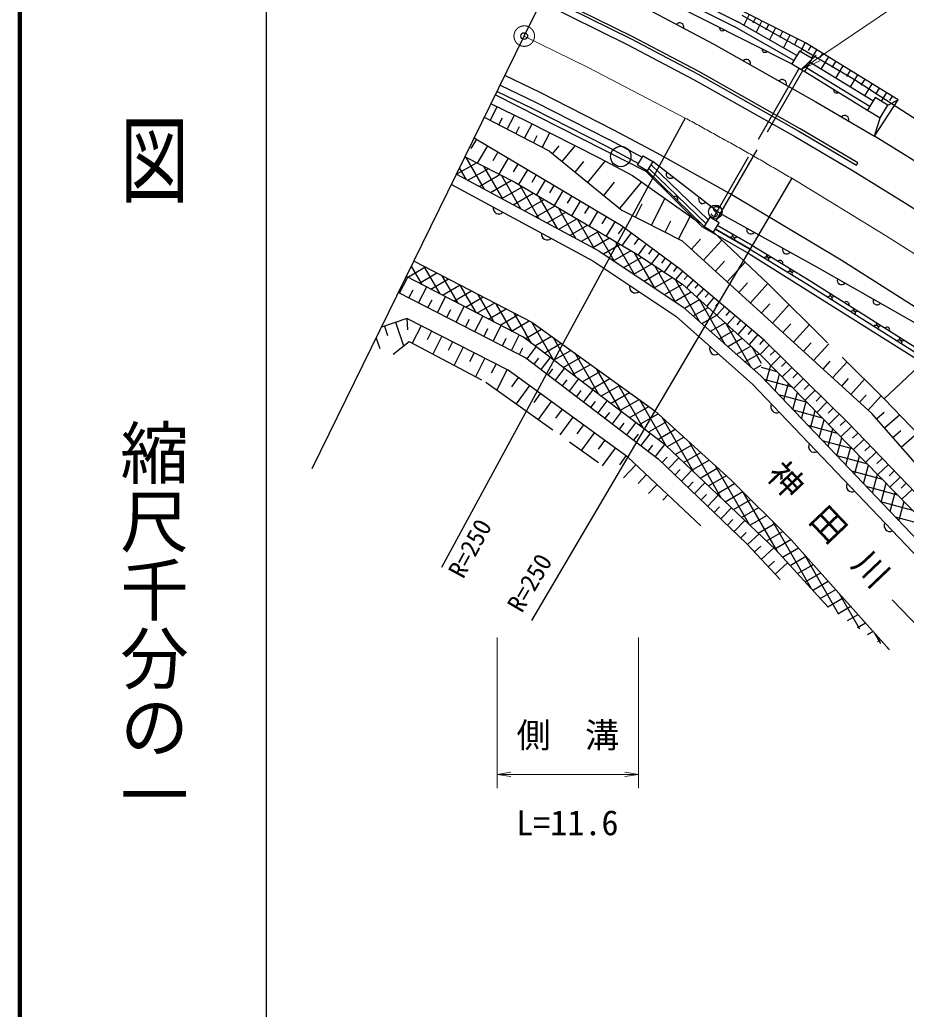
# Model space of a CAD drawing. Units: millimetres at full size, sheet at 1:1000; details may follow other scales. Extents: x 40000 to 680000, y 20000 to 380000.
# Drawn here: x 40000 to 104754, y 247836 to 320147 of the extents above; entities that cross this region are included whole.
import ezdxf
from ezdxf.enums import TextEntityAlignment as Align

# ---------------------------------------------------------------- set-up
doc = ezdxf.new("R2010")
doc.units = ezdxf.units.MM
doc.header["$LTSCALE"] = 1000
doc.header["$PDMODE"] = 32
doc.header["$PDSIZE"] = 500
doc.linetypes.add('CHAIN', pattern=[18.5, 12, -1.5, 3.5, -1.5])
doc.linetypes.add('DASHED', pattern=[7.5, 6, -1.5])
for name, color, linetype, lineweight in [('M-BGD', 7, 'Continuous', 25), ('M-BMK', 2, 'CHAIN', 13), ('M-BMK-OTRS', 5, 'Continuous', 25), ('M-BMK-ROW', 30, 'Continuous', 25), ('M-STR-HTXT', 7, 'Continuous', 13), ('M-STR-STRC', 7, 'Continuous', 25), ('M-TTL', 2, 'Continuous', 140), ('M-TTL-BAND', 7, 'Continuous', 25)]:
    doc.layers.add(name, color=color, linetype=linetype, lineweight=lineweight)
doc.layers.add('M-OTRS', color=6, linetype='Continuous')
doc.styles.add('@ＭＳ ゴシック', font='')
doc.styles.add('ＭＳ ゴシック', font='')
doc.styles.get('@ＭＳ ゴシック').set_extended_font_data('@MS Gothic')
doc.styles.get('ＭＳ ゴシック').set_extended_font_data('MS Gothic')

# ---------------------------------------------------------------- blocks, each defined once
blk = doc.blocks.new('open_arrow')
at = {"color": 0, "linetype": 'Continuous', "lineweight": -2}
blk.add_lwpolyline([(7.5, 1.25), (0, 0), (7.5, -1.25)], dxfattribs=at)

msp = doc.modelspace()

# ---------------------------------------------------------------- linework, layer by layer
at = {"layer": 'M-BGD'}
for p, q in [((80160, 325711), (92192, 319646)), ((80353, 326106), (92400, 320034)), ((79938, 325258), (96398, 316916)), ((97387, 318457), (86071, 324172)), ((78292, 321898), (84655, 318752)), ((85784, 320960), (90689, 318365)), ((93282, 320530), (92890, 319755)), ((96543, 317163), (92192, 319646)), ((96766, 317543), (92400, 320034)), ((93747, 320295), (93551, 319907)), ((94212, 320060), (93797, 319237)), ((94706, 319811), (94498, 319399)), ((95200, 319561), (94759, 318688)), ((95724, 319297), (95503, 318860)), ((96248, 319032), (95780, 318106)), ((84655, 318752), (89500, 316188)), ((90689, 318365), (98144, 314163)), ((96804, 318752), (96570, 318288)), ((97360, 318471), (97027, 317813)), ((104159, 314307), (97387, 318457)), ((97787, 318212), (97595, 317898)), ((96951, 317858), (96398, 316916)), ((97890, 317308), (96951, 317858)), ((98213, 317950), (97838, 317338)), ((98640, 317689), (98452, 317383)), ((96398, 316916), (97337, 316366)), ((97337, 316366), (97890, 317308)), ((102305, 314232), (97739, 317021)), ((99066, 317428), (98523, 316542)), ((99598, 317102), (99326, 316659)), ((100129, 316776), (99587, 315892)), ((89500, 316188), (96905, 312015)), ((97337, 316366), (101922, 313550)), ((102055, 313823), (97489, 316611)), ((100660, 316451), (100389, 316009)), ((101191, 316126), (100650, 315243)), ((101720, 315801), (101450, 315360)), ((102250, 315477), (101710, 314596)), ((74869, 314910), (77446, 313663)), ((102779, 315153), (102509, 314712)), ((103307, 314829), (102928, 314210)), ((103734, 314568), (103544, 314258)), ((98144, 314163), (102435, 311633)), ((102496, 314478), (101922, 313550)), ((102435, 311633), (104159, 314307)), ((103422, 313905), (102496, 314478)), ((102847, 312977), (103422, 313905)), ((103422, 313905), (104159, 314307)), ((74367, 312797), (74885, 313792)), ((75604, 312152), (76141, 313183)), ((77446, 313663), (82803, 310932)), ((101922, 313550), (102847, 312977)), ((88596, 312969), (70816, 280110)), ((78707, 310536), (73942, 313018)), ((74986, 312475), (75254, 312990)), ((76876, 311490), (77428, 312550)), ((102435, 311633), (102847, 312977)), ((76240, 311821), (76516, 312351)), ((77518, 311155), (77797, 311691)), ((78161, 310820), (78719, 311892)), ((96905, 312015), (101130, 309524)), ((73354, 311414), (72945, 310730)), ((78927, 310356), (79402, 310936)), ((79623, 309786), (80573, 310947)), ((74175, 310924), (73423, 309665)), ((74931, 310473), (74555, 309843)), ((78707, 310536), (84007, 306200)), ((82803, 310932), (85203, 309650)), ((71910, 308869), (73355, 309699)), ((73940, 307772), (72616, 310077)), ((75687, 310022), (74995, 308863)), ((76382, 309607), (76036, 309028)), ((80560, 309021), (81198, 309801)), ((81496, 308255), (82772, 309815)), ((82332, 310051), (84748, 308759)), ((85130, 309526), (85535, 310212)), ((85829, 309113), (85130, 309526)), ((85535, 310212), (86235, 309798)), ((86235, 309798), (85829, 309113)), ((91114, 306003), (86235, 309798)), ((101130, 309524), (101232, 309696)), ((72604, 308492), (72129, 309317)), ((72736, 308421), (74206, 309266)), ((73564, 307974), (75057, 308832)), ((75277, 307052), (73921, 309411)), ((77077, 309192), (76431, 308110)), ((77726, 308805), (77403, 308264)), ((85829, 309113), (89996, 305050)), ((74393, 307528), (75907, 308398)), ((76613, 306332), (75226, 308746)), ((96400, 308563), (77384, 276245)), ((78376, 308417), (77735, 307344)), ((82660, 307302), (83454, 308273)), ((83824, 306350), (85411, 308290)), ((75222, 307081), (76718, 307941)), ((76051, 306635), (77512, 307475)), ((77949, 305612), (76556, 308037)), ((79020, 308033), (78699, 307496)), ((79664, 307649), (79028, 306584)), ((76879, 306189), (78306, 307009)), ((79286, 304892), (77949, 307218)), ((80302, 307267), (79985, 306735)), ((80941, 306886), (80311, 305831)), ((84969, 305715), (85462, 306692)), ((86141, 305124), (87127, 307078)), ((77708, 305742), (79100, 306542)), ((78537, 305296), (79894, 306076)), ((80622, 304172), (79342, 306400)), ((81574, 306508), (81259, 305981)), ((82207, 306130), (81583, 305083)), ((98268, 302037), (91114, 306003)), ((79366, 304849), (80688, 305609)), ((81959, 303452), (80735, 305581)), ((82836, 305755), (82523, 305232)), ((83464, 305381), (82844, 304342)), ((87136, 304622), (87554, 305450)), ((88130, 304120), (88967, 305777)), ((90412, 305733), (89996, 305050)), ((91099, 305316), (90412, 305733)), ((90684, 304632), (91099, 305316)), ((80194, 304403), (81482, 305143)), ((81023, 303956), (82276, 304676)), ((83415, 302525), (82128, 304763)), ((84078, 304996), (83720, 304509)), ((84663, 304566), (83999, 303664)), ((89996, 305050), (90684, 304632)), ((93308, 303408), (90811, 304842)), ((93471, 303683), (90977, 305115)), ((81852, 303510), (83070, 304210)), ((82642, 303041), (83864, 303743)), ((84913, 301522), (83521, 303944)), ((85204, 304168), (84872, 303717)), ((85746, 303770), (85163, 302977)), ((89064, 303381), (89737, 304120)), ((89950, 302573), (91296, 304050)), ((83384, 302545), (84657, 303277)), ((86412, 300520), (84914, 303126)), ((86222, 303420), (85930, 303024)), ((86697, 303070), (86150, 302326)), ((84126, 302049), (85432, 302799)), ((84868, 301553), (86179, 302306)), ((87144, 302742), (86870, 302370)), ((87591, 302414), (87077, 301714)), ((90815, 301785), (91472, 302506)), ((91680, 300996), (92994, 302438)), ((68346, 301343), (69632, 302082)), ((69383, 300803), (68614, 302141)), ((69188, 300905), (70475, 301644)), ((70700, 300117), (69545, 302127)), ((85610, 301056), (86927, 301813)), ((87911, 299518), (86387, 302169)), ((88011, 302105), (87753, 301755)), ((88422, 301786), (87900, 301171)), ((106946, 297102), (98268, 302037)), ((67735, 300177), (68335, 301349)), ((70030, 300466), (71318, 301206)), ((72017, 299430), (70860, 301444)), ((86352, 300560), (87674, 301320)), ((87094, 300064), (88419, 300825)), ((89655, 298088), (87873, 301188)), ((88804, 301463), (88543, 301155)), ((89185, 301140), (88701, 300569)), ((89566, 300816), (89325, 300531)), ((92524, 300226), (93166, 300930)), ((93369, 299457), (94652, 300864)), ((68432, 299821), (68730, 300401)), ((69129, 299464), (69724, 300626)), ((70872, 300027), (72162, 300768)), ((71714, 299588), (73005, 300330)), ((73335, 298744), (72175, 300761)), ((87836, 299568), (89042, 300260)), ((89948, 300493), (89442, 299897)), ((90329, 300170), (90077, 299872)), ((69820, 299110), (70115, 299686)), ((70511, 298757), (71101, 299908)), ((72556, 299149), (73848, 299892)), ((73398, 298711), (74692, 299454)), ((74652, 298058), (73491, 300078)), ((75969, 297371), (74806, 299395)), ((88560, 299061), (89664, 299695)), ((91539, 296415), (89643, 299714)), ((90711, 299847), (90183, 299224)), ((91092, 299524), (90829, 299212)), ((94174, 298722), (94787, 299393)), ((71196, 298406), (71488, 298977)), ((71881, 298055), (72465, 299197)), ((74240, 298272), (75535, 299016)), ((76961, 297250), (76121, 298711)), ((89190, 298501), (90287, 299131)), ((91474, 299200), (90924, 298552)), ((91863, 298871), (91588, 298546)), ((94980, 297987), (96205, 299330)), ((67442, 298037), (68040, 296322)), ((68266, 298325), (68330, 297490)), ((72560, 297708), (72850, 298274)), ((73239, 297360), (73818, 298492)), ((75083, 297833), (76378, 298578)), ((75925, 297394), (77222, 298140)), ((79013, 295253), (77410, 298042)), ((89821, 297940), (90909, 298566)), ((90452, 297380), (91532, 298001)), ((93424, 294742), (91571, 297965)), ((92252, 298541), (91680, 297866)), ((92657, 298198), (92371, 297861)), ((95748, 297287), (96332, 297927)), ((66634, 297755), (66869, 297082)), ((69313, 297791), (68666, 296520)), ((70076, 297402), (69752, 296767)), ((73912, 297016), (74199, 297577)), ((74585, 296671), (75159, 297793)), ((76925, 296840), (78123, 297529)), ((77375, 296498), (76952, 297233)), ((91083, 296820), (92155, 297436)), ((93061, 297855), (92466, 297153)), ((93483, 297498), (93185, 297147)), ((96516, 296587), (97683, 297867)), ((66035, 296875), (66296, 296126)), ((70838, 297013), (70177, 295717)), ((71616, 296617), (71286, 295969)), ((75252, 296330), (75537, 296886)), ((75919, 295988), (76489, 297100)), ((76767, 296955), (76809, 296980)), ((77616, 296315), (78835, 297015)), ((78307, 295789), (79547, 296502)), ((80652, 294007), (78985, 296907)), ((91714, 296260), (92777, 296871)), ((93904, 297141), (93285, 296410)), ((94342, 296770), (94033, 296404)), ((97248, 295919), (97804, 296529)), ((72394, 296220), (71720, 294898)), ((73187, 295816), (72850, 295155)), ((76496, 295693), (76742, 296174)), ((77062, 295380), (77717, 296238)), ((78998, 295264), (80260, 295989)), ((82291, 292761), (80560, 295773)), ((92345, 295700), (93400, 296306)), ((94178, 295034), (93499, 296216)), ((94753, 296368), (94081, 295688)), ((95161, 295965), (94825, 295625)), ((97980, 295252), (99092, 296472)), ((73980, 295411), (73293, 294063)), ((77578, 294986), (77906, 295416)), ((78094, 294592), (78751, 295452)), ((79689, 294738), (80972, 295476)), ((92976, 295140), (94022, 295741)), ((95569, 295561), (94891, 294875)), ((95981, 295154), (95642, 294811)), ((98678, 294616), (99208, 295197)), ((99375, 293980), (100435, 295142)), ((106061, 295204), (103149, 292456)), ((74790, 294999), (74446, 294324)), ((75599, 294586), (74840, 293097)), ((78612, 294197), (78941, 294628)), ((79129, 293802), (79787, 294664)), ((80381, 294213), (81685, 294962)), ((81072, 293688), (82397, 294449)), ((83929, 291515), (82134, 294638)), ((93606, 294579), (94171, 294904)), ((94162, 294755), (95311, 294445)), ((94531, 293693), (94859, 294907)), ((96393, 294747), (95701, 294046)), ((96813, 294332), (96467, 293981)), ((76417, 294007), (75924, 293332)), ((79648, 293406), (79978, 293838)), ((80166, 293010), (80826, 293874)), ((81763, 293162), (83109, 293936)), ((94359, 293873), (96412, 293319)), ((95177, 293016), (95509, 294243)), ((97234, 293916), (96527, 293201)), ((100040, 293374), (100545, 293928)), ((100705, 292768), (101715, 293876)), ((77227, 293416), (76258, 292086)), ((80686, 292613), (81017, 293046)), ((81206, 292216), (81867, 293083)), ((82454, 292637), (83822, 293422)), ((83145, 292111), (84534, 292909)), ((85568, 290269), (83709, 293504)), ((95823, 292339), (96158, 293579)), ((96469, 291662), (96807, 292915)), ((97663, 293492), (97309, 293135)), ((98092, 293068), (97370, 292339)), ((78025, 292834), (77541, 292169)), ((78823, 292253), (77866, 290940)), ((81727, 291818), (82059, 292253)), ((82248, 291421), (82911, 292289)), ((83837, 291586), (85247, 292396)), ((87217, 289006), (85284, 292369)), ((95424, 292757), (97513, 292193)), ((97115, 290985), (97456, 292251)), ((98529, 292635), (98169, 292271)), ((98967, 292203), (98231, 291458)), ((101338, 292190), (101819, 292718)), ((101972, 291612), (102934, 292668)), ((79611, 291678), (79133, 291022)), ((82770, 291022), (83103, 291457)), ((83293, 290623), (83957, 291494)), ((84528, 291060), (85959, 291883)), ((96489, 291641), (98614, 291067)), ((97760, 290308), (98106, 291587)), ((99414, 291761), (99046, 291389)), ((102582, 290978), (103134, 291463)), ((80399, 291104), (79454, 289808)), ((84340, 289824), (85006, 290697)), ((85219, 290535), (86637, 291350)), ((85910, 290009), (87259, 290785)), ((89243, 287086), (86962, 291054)), ((98406, 289630), (98755, 290922)), ((99861, 291320), (99110, 290560)), ((100316, 290869), (99941, 290489)), ((103163, 290316), (104267, 291285)), ((81177, 290537), (80704, 289889)), ((81955, 289970), (81022, 288691)), ((83816, 290224), (84149, 290660)), ((86601, 289484), (87882, 290220)), ((97553, 290525), (99715, 289941)), ((99052, 288953), (99404, 290258)), ((100766, 290413), (99987, 289662)), ((103775, 289619), (104356, 290129)), ((82722, 289411), (82256, 288771)), ((84865, 289423), (85198, 289861)), ((85389, 289023), (86057, 289897)), ((87277, 288949), (88504, 289655)), ((91269, 285166), (88891, 289303)), ((98618, 289409), (100816, 288815)), ((99698, 288276), (100054, 289594)), ((101217, 289945), (100827, 289570)), ((101667, 289478), (100895, 288734)), ((104388, 288922), (105550, 289942)), ((83490, 288851), (82537, 287543)), ((85915, 288621), (86250, 289060)), ((86441, 288220), (87110, 289097)), ((87883, 288375), (89127, 289090)), ((88489, 287800), (89749, 288525)), ((100344, 287599), (100703, 288930)), ((102113, 289014), (101727, 288643)), ((102559, 288551), (101794, 287814)), ((84275, 288279), (83798, 287625)), ((86929, 287792), (87304, 288183)), ((87398, 287342), (88148, 288124)), ((89095, 287226), (90371, 287960)), ((99682, 288292), (101917, 287689)), ((100989, 286922), (101352, 288266)), ((103001, 288092), (102619, 287724)), ((84995, 287629), (84092, 286669)), ((87870, 286889), (88248, 287283)), ((88343, 286436), (89098, 287224)), ((89701, 286652), (90994, 287395)), ((93295, 283245), (90820, 287552)), ((100747, 287176), (103018, 286563)), ((101635, 286245), (102002, 287602)), ((103444, 287633), (102685, 286903)), ((103882, 287178), (103503, 286813)), ((85770, 286900), (85162, 286254)), ((88818, 285980), (89199, 286377)), ((90307, 286077), (91616, 286830)), ((102281, 285568), (102651, 286938)), ((104320, 286723), (103568, 286000)), ((86545, 286171), (85936, 285524)), ((89294, 285524), (90054, 286317)), ((90913, 285503), (92221, 286255)), ((91519, 284929), (92809, 285670)), ((95341, 281292), (92846, 285633)), ((101812, 286060), (104119, 285437)), ((102927, 284891), (103300, 286274)), ((104754, 286272), (104378, 285911)), ((105188, 285822), (104443, 285105)), ((87333, 285429), (86968, 285041)), ((89773, 285065), (90156, 285464)), ((90252, 284606), (91018, 285404)), ((92126, 284354), (93397, 285085)), ((102876, 284944), (105220, 284311)), ((103572, 284214), (103950, 285610)), ((104218, 283537), (104599, 284946)), ((90734, 284143), (91120, 284545)), ((91217, 283681), (91988, 284485)), ((92732, 283780), (93985, 284500)), ((91703, 283215), (92091, 283620)), ((92188, 282750), (92964, 283559)), ((93338, 283205), (94572, 283915)), ((97828, 278570), (95002, 283488)), ((103941, 283828), (106321, 283185)), ((93944, 282631), (95160, 283330)), ((94550, 282057), (95748, 282745)), ((92680, 282278), (93073, 282688)), ((93169, 281803), (94003, 282575)), ((95156, 281482), (96336, 282160)), ((93672, 281260), (94124, 281679)), ((94174, 280717), (95080, 281554)), ((95716, 280881), (96882, 281551)), ((94677, 280174), (95130, 280592)), ((96269, 280276), (97427, 280942)), ((99835, 276683), (97315, 281067)), ((95180, 279630), (96085, 280468)), ((96822, 279671), (97973, 280333)), ((97374, 279066), (98518, 279724)), ((97927, 278461), (99064, 279114)), ((98480, 277856), (99609, 278505)), ((99033, 277251), (100154, 277896)), ((101370, 275618), (99892, 278189)), ((103741, 277762), (107883, 273420)), ((99751, 276741), (100700, 277287)), ((100478, 276237), (101245, 276677)), ((101206, 275732), (101791, 276068)), ((101933, 275227), (102336, 275459)), ((102905, 274553), (102469, 275310)), ((102660, 274722), (102882, 274850)), ((103387, 274218), (103427, 274240))]:
    msp.add_line(p, q, dxfattribs=at)
at = {"layer": 'M-BGD', "linetype": 'DASHED'}
for p, q in [((96934, 316602), (90623, 305605)), ((90879, 305449), (97193, 316450)), ((75098, 315377), (77677, 314128)), ((74429, 314012), (77001, 312767)), ((77677, 314128), (83044, 311393)), ((77001, 312767), (82332, 310051)), ((83044, 311393), (85467, 310098)), ((90286, 305527), (86095, 309561)), ((90127, 305264), (85938, 309296)), ((84748, 308759), (89996, 305050)), ((103149, 292456), (108915, 286419))]:
    msp.add_line(p, q, dxfattribs=at)
at = {"layer": 'M-BGD'}
for points in [[(101232, 309696), (97005, 312188), (89596, 316364), (84746, 318930), (78380, 322078)], [(156593, 238879), (138236, 254167), (123234, 267766), (112233, 278506), (100533, 290655), (94373, 296744), (88277, 301909), (83949, 305091), (73201, 311505)], [(110918, 306302), (106276, 309257), (102435, 311633)], [(72524, 310123), (76161, 308269), (85123, 303004), (88406, 300837), (94210, 295571), (114667, 274649), (125029, 264667), (136494, 254188), (152312, 241241)], [(71909, 308866), (82311, 303262), (88453, 299155), (94125, 294119), (114022, 273258), (128946, 259248), (145391, 244980)], [(71534, 308102), (81873, 302533), (87932, 298481), (93534, 293507), (113423, 272655), (128376, 258617), (140796, 247841)], [(166190, 234388), (160125, 238141), (149394, 246526), (130848, 262615), (118247, 274589), (108035, 284768), (102240, 291368), (88408, 303979), (84007, 306200)], [(91048, 306382), (91029, 306418), (90998, 306445), (90949, 306468), (90875, 306488), (90807, 306489), (90744, 306467), (90699, 306422), (90681, 306367), (90674, 306330), (90680, 306277), (90707, 306241), (90929, 306018), (90946, 305967), (90949, 305901), (90929, 305845), (90899, 305803), (90854, 305769), (90773, 305768), (90662, 305797), (90616, 305818), (90576, 305852), (90547, 305899), (90528, 305963)], [(90818, 304838), (93307, 303408), (97504, 300850), (105943, 295519), (108936, 293566), (117190, 288008)], [(90977, 305115), (93470, 303684), (97672, 301122), (106116, 295788), (109113, 293833), (117368, 288273)], [(68798, 302515), (77410, 298042), (86399, 291566), (91924, 286550), (96346, 282150), (103546, 274108)], [(99062, 277219), (95238, 281404), (87166, 289055), (76788, 296944), (68249, 301394)], [(67669, 300211), (76967, 295452), (86644, 288065), (93120, 281857), (95538, 279243)], [(89747, 283155), (84408, 288182), (75677, 294546), (68266, 298325), (66431, 297684)]]:
    msp.add_lwpolyline(points, dxfattribs=at)
at = {"layer": 'M-BGD', "linetype": 'DASHED'}
for points in [[(90684, 304632), (94753, 300768), (103149, 292456)], [(67282, 295716), (68438, 296641), (74045, 293663), (82271, 287801)]]:
    msp.add_lwpolyline(points, dxfattribs=at)
at = {"layer": 'M-BGD'}
for centre, radius in [((83902, 310157), 746), ((90814, 306111), 498)]:
    msp.add_circle(centre, radius, dxfattribs=at)
for centre, radius, start, end in [((88211, 319614), 305, 342.50884, 141.73112), ((91317, 319557), 208, 169.38557, 316.86516), ((94439, 317975), 208, 169.38557, 316.86516), ((93083, 316953), 305, 340.98086, 140.20314), ((95696, 315480), 305, 340.98086, 140.20314), ((99660, 315007), 208, 164.69647, 312.17606), ((100261, 312851), 305, 339.85821, 139.08049), ((87524, 308865), 305, 152.51294, 311.73523), ((87872, 307039), 208, 331.98405, 119.46364), ((89892, 307023), 305, 152.51294, 311.73523), ((74998, 306369), 417, 167.95017, 315.42976), ((78520, 304472), 417, 167.95017, 315.42976), ((92253, 304450), 208, 166.38906, 313.86865), ((93406, 304795), 305, 161.38127, 320.60356), ((92033, 304072), 208, 346.38906, 133.86865), ((94748, 302973), 208, 164.89956, 312.37915), ((96029, 303341), 305, 161.38127, 320.60356), ((94521, 302600), 208, 344.89956, 132.37915), ((95541, 302353), 208, 344.89956, 132.37915), ((96229, 301559), 208, 344.89956, 132.37915), ((96455, 301932), 208, 164.89956, 312.37915), ((100026, 301100), 305, 160.76433, 319.98661), ((84967, 300604), 417, 162.48844, 309.96803), ((99389, 300107), 208, 163.97748, 311.45708), ((99156, 299737), 208, 343.97748, 131.45708), ((100384, 299340), 208, 343.97748, 131.45708), ((102634, 299617), 305, 160.76433, 319.98661), ((100847, 298669), 208, 343.97748, 131.45708), ((101080, 299038), 208, 163.97748, 311.45708), ((102771, 297970), 208, 163.97748, 311.45708), ((102538, 297601), 208, 343.97748, 131.45708), ((103343, 297471), 208, 343.97748, 131.45708), ((104229, 296533), 208, 343.97748, 131.45708), ((104462, 296902), 208, 163.97748, 311.45708), ((90810, 296081), 417, 154.65797, 302.13756), ((95281, 291845), 417, 149.90539, 297.38498), ((98041, 288950), 417, 149.90539, 297.38498), ((100802, 286056), 417, 149.90539, 297.38498), ((103563, 283161), 417, 149.90539, 297.38498)]:
    msp.add_arc(centre, radius, start, end, dxfattribs=at)
at = {"layer": 'M-BMK'}
for p, q in [((76848, 318950), (81511, 316666)), ((81511, 316666), (88596, 312969)), ((96400, 308563), (103247, 304394)), ((103247, 304394), (109977, 300058))]:
    msp.add_line(p, q, dxfattribs=at)
msp.add_circle((76850, 318955), 750, dxfattribs=at)
msp.add_arc((-30379, 93094), 250000, 59.52813, 61.58209, dxfattribs=at)
at = {"layer": 'M-BMK-OTRS'}
for p, q in [((76850, 318955), (92333, 350562)), ((61368, 287347), (76850, 318955))]:
    msp.add_line(p, q, dxfattribs=at)
at = {"layer": 'M-BMK-ROW'}
for p, q in [((92735, 320490), (97176, 318006)), ((97176, 318006), (100904, 315826)), ((100904, 315826), (114485, 307043)), ((74750, 314666), (85736, 309088)), ((85736, 309088), (89825, 305045)), ((89825, 305045), (93258, 303061)), ((93258, 303061), (106175, 294966))]:
    msp.add_line(p, q, dxfattribs=at)
at = {"layer": 'M-OTRS'}
msp.add_point((76850, 318955), dxfattribs=at)
at = {"layer": 'M-STR-HTXT'}
for p, q in [((74869, 275000), (74869, 264000)), ((85203, 275000), (85203, 264000)), ((74869, 265000), (85203, 265000))]:
    msp.add_line(p, q, dxfattribs=at)
msp.add_lwpolyline([(97071, 316522), (113263, 327465), (144513, 327465)], dxfattribs=at)
at = {"layer": 'M-STR-STRC'}
for points in [[(78074, 321454), (84429, 318311), (89263, 315754), (96658, 311586), (100879, 309097)], [(167323, 232958), (172663, 243828), (173331, 245258), (173978, 246693), (174646, 248255), (175115, 250239), (175034, 251193), (174474, 252486), (173485, 253555), (171823, 254461), (165807, 258005), (157395, 263425), (149186, 268940), (132769, 280368), (119736, 289528), (110291, 295991), (107406, 297882), (100008, 302580), (91905, 307437), (86569, 310388), (83403, 312081), (78022, 314822), (75439, 316073)], [(100870, 309103), (104694, 306737), (109320, 303792)]]:
    msp.add_lwpolyline(points, dxfattribs=at)
at = {"layer": 'M-TTL'}
msp.add_line((40000, 380000), (40000, 20000), dxfattribs=at)
at = {"layer": 'M-TTL-BAND'}
msp.add_line((58000, 370000), (58000, 20000), dxfattribs=at)

# ---------------------------------------------------------------- block references
at = {"layer": 'M-STR-HTXT'}
for p, xscale, yscale, rotation in [((97071, 316522), 200, 200, 34.1), ((85203, 265000), 133, 133, 180)]:
    msp.add_blockref('open_arrow', p, dxfattribs=dict(at, xscale=xscale, yscale=yscale, rotation=rotation))
at = {"layer": 'M-STR-HTXT', "xscale": 133, "yscale": 133}
msp.add_blockref('open_arrow', (74869, 265000), dxfattribs=at)

# ---------------------------------------------------------------- texts
at = {"layer": 'M-BGD', "style": 'ＭＳ ゴシック'}
for rotation, p in [(61.582, (71234, 279858)), (59.528, (75538, 277402))]:
    msp.add_text('R=250', height=1320, rotation=rotation, dxfattribs=at).set_placement(p, align=Align.TOP_LEFT)
at = {"layer": 'M-BGD', "insert": (94308, 286648), "char_height": 1833, "attachment_point": 7, "rotation": 313.645, "style": 'ＭＳ ゴシック'}
msp.add_mtext('\\T1.8;神田川', dxfattribs=at)
at = {"layer": 'M-STR-HTXT', "style": 'ＭＳ ゴシック'}
for s, p in [('側\u3000溝', (80035, 266399)), ('L=11.6', (80000, 260000))]:
    msp.add_text(s, height=1833, dxfattribs=at).set_placement(p, align=Align.BOTTOM_CENTER)
at = {"layer": 'M-TTL-BAND', "style": '@ＭＳ ゴシック', "width": 1.4}
msp.add_text('平  面  図', height=3666, rotation=270, dxfattribs=at).set_placement((49777, 306475), align=Align.MIDDLE_RIGHT)
at = {"layer": 'M-TTL-BAND', "style": '@ＭＳ ゴシック'}
msp.add_text('縮尺千分の一', height=3666, rotation=270, dxfattribs=at).set_placement((49777, 261030), align=Align.MIDDLE_RIGHT)

doc.saveas('drawing.dxf')
